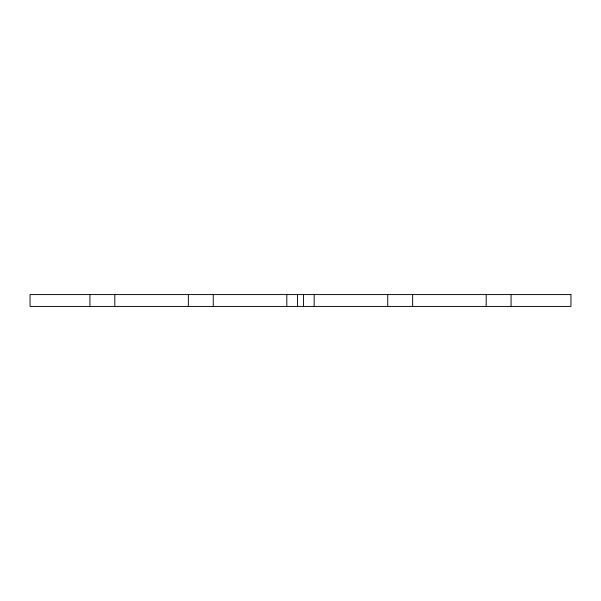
<?xml version="1.0" encoding="UTF-8"?>
<svg xmlns="http://www.w3.org/2000/svg" width="601" height="601" viewBox="0 0 601 601"><rect width="100%" height="100%" fill="white"/><g stroke="black" fill="none" stroke-linecap="round" stroke-linejoin="round"><path stroke-width="0.9" d="M511.075 294.573L511.075 306.427M486.194 294.573L486.194 306.427M412.632 294.573L412.632 306.427M387.743 294.573L387.743 306.427M314.188 294.573L314.188 306.427M303.46 294.573L303.46 306.427M297.54 294.573L297.54 306.427M286.812 294.573L286.812 306.427M213.257 294.573L213.257 306.427M188.368 294.573L188.368 306.427M114.806 294.573L114.806 306.427M89.925 294.573L89.925 306.427M570.95 294.573L30.05 294.573L30.05 306.427L570.95 306.427L570.95 294.573"/></g></svg>
